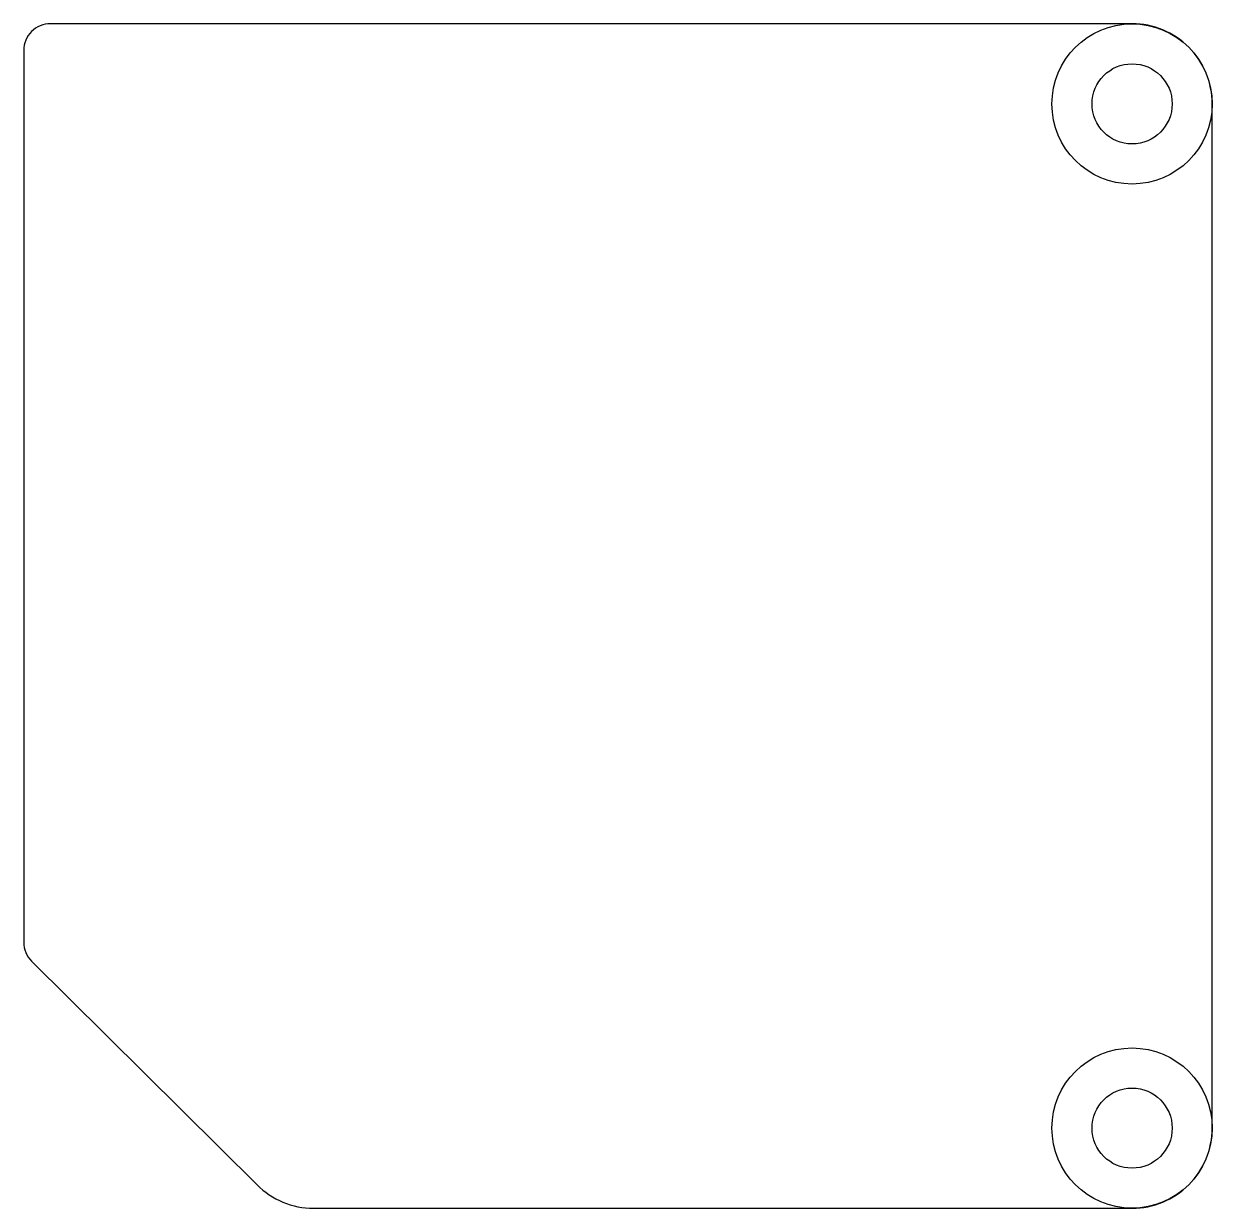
# Model space of a CAD drawing. Header units: inches. Extents: x 0 to 44.5, y 0 to 44.3.
import ezdxf

# ---------------------------------------------------------------- set-up
doc = ezdxf.new("R2010")
doc.units = ezdxf.units.IN
doc.header["$MEASUREMENT"] = 0
doc.layers.add('基板', color=4, linetype='Continuous')
doc.layers.add('穴', color=3, linetype='Continuous')

msp = doc.modelspace()

# ---------------------------------------------------------------- linework, layer by layer
for centre in [(41.49, 41.349), (41.49, 3)]:
    msp.add_circle(centre, 3)
at = {"layer": '基板'}
msp.add_lwpolyline([(44.49, 3), (44.49, 41.349, 0.414214), (41.49, 44.349), (1, 44.349, 0.414214), (0, 43.349), (0, 9.963, 0.199776), (0.295, 9.253), (8.733, 0.872, 0.19805), (10.847, 0), (41.49, 0, 0.414214)], format="xyb", close=True, dxfattribs=at)
msp.add_circle((41.49, 3), 1.5, dxfattribs=at)
at = {"layer": '穴'}
for centre in [(41.49, 41.349), (41.49, 3)]:
    msp.add_circle(centre, 1.5, dxfattribs=at)

doc.saveas('drawing.dxf')
